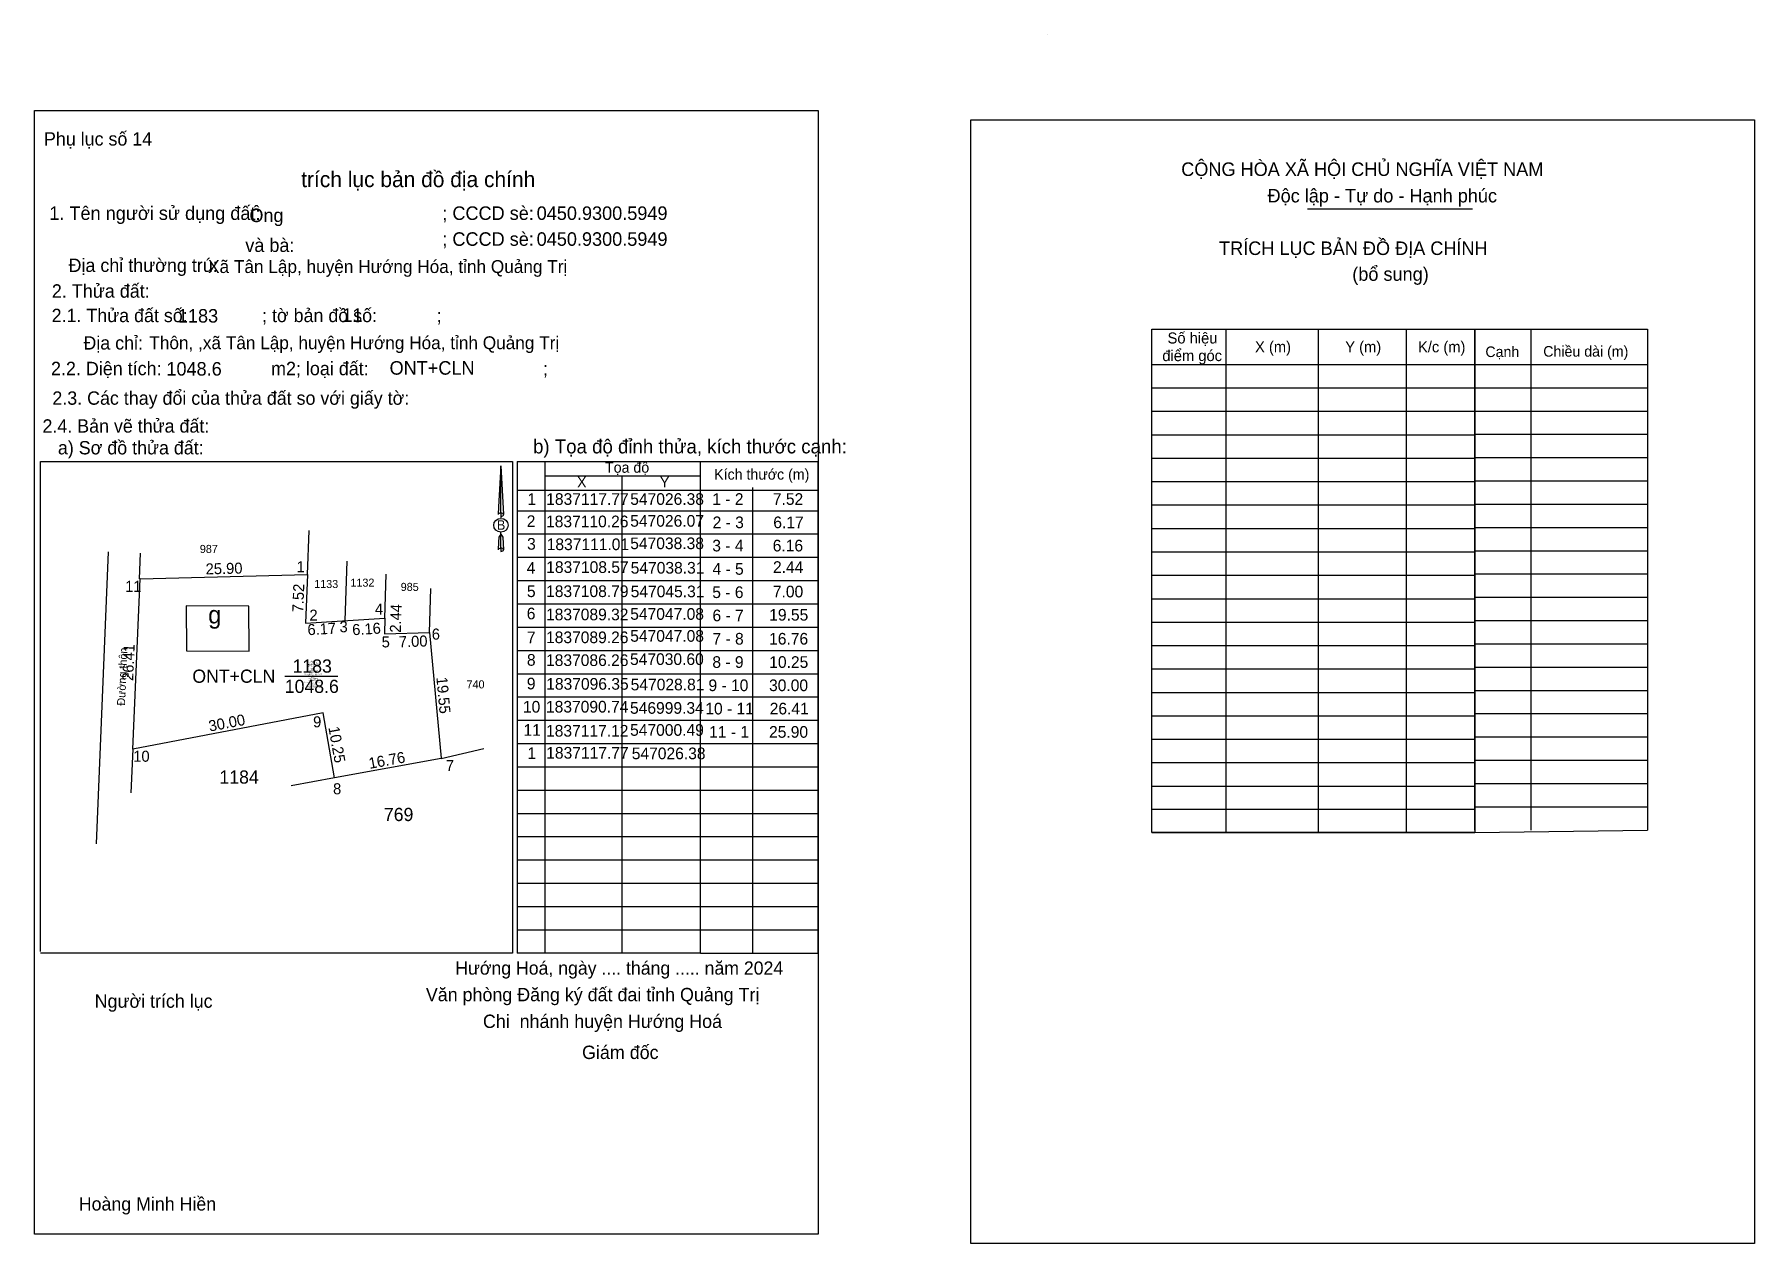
# Model space of a CAD drawing. Extents: x 546984 to 547251, y 1837014 to 1837201.
import ezdxf

# ---------------------------------------------------------------- set-up
doc = ezdxf.new("R2010")
doc.units = 0
for name, color, linetype in [('Level 1', 7, 'Continuous'), ('Level 10', 7, 'Continuous'), ('Level 13', 7, 'Continuous'), ('Level 14', 7, 'Continuous'), ('Level 15', 7, 'Continuous'), ('Level 16', 7, 'Continuous'), ('Level 27', 7, 'Continuous'), ('Level 3', 7, 'Continuous'), ('Level 36', 7, 'Continuous'), ('Level 40', 7, 'Continuous'), ('Level 42', 7, 'Continuous'), ('Level 49', 7, 'Continuous'), ('Level 52', 7, 'Continuous'), ('Level 53', 7, 'Continuous'), ('Level 6', 7, 'Continuous'), ('Level 63', 7, 'Continuous'), ('Level 9', 7, 'Continuous')]:
    doc.layers.add(name, color=color, linetype=linetype)

msp = doc.modelspace()

# ---------------------------------------------------------------- linework, layer by layer
at = {"layer": 'Level 1'}
for p, q in [((547141.04, 1837201.44), (547141.04, 1837201.44)), ((547181.3, 1837174.44), (547206.82, 1837174.44)), ((547215.87, 1837155.77), (547215.87, 1837078.18)), ((547207.21, 1837150.32), (547233.96, 1837150.32)), ((547207.21, 1837146.71), (547233.96, 1837146.71)), ((547207.21, 1837143.1), (547233.96, 1837143.1)), ((547207.21, 1837139.5), (547233.96, 1837139.5)), ((547087.25, 1837059.13), (547087.25, 1837135.29)), ((547087.25, 1837135.29), (547105.43, 1837135.29)), ((547105.43, 1837135.29), (547105.43, 1837059.13)), ((547207.21, 1837135.89), (547233.96, 1837135.89)), ((547063.14, 1837133.05), (547087.25, 1837133.05)), ((547095.33, 1837131.27), (547095.33, 1837059.13)), ((547207.21, 1837132.28), (547233.96, 1837132.28)), ((547058.94, 1837130.82), (547105.43, 1837130.82)), ((547207.21, 1837128.68), (547233.96, 1837128.68)), ((547058.85, 1837127.66), (547105.43, 1837127.66)), ((547058.85, 1837124.05), (547105.43, 1837124.05)), ((547207.21, 1837125.07), (547233.96, 1837125.07)), ((547058.85, 1837120.45), (547105.43, 1837120.45)), ((547207.21, 1837121.46), (547233.96, 1837121.46)), ((547207.21, 1837117.86), (547233.96, 1837117.86)), ((547058.85, 1837116.84), (547105.43, 1837116.84)), ((547058.85, 1837113.23), (547105.43, 1837113.23)), ((547207.21, 1837114.25), (547233.96, 1837114.25)), ((547207.21, 1837110.64), (547233.96, 1837110.64)), ((547058.85, 1837109.63), (547105.43, 1837109.63)), ((547058.85, 1837106.02), (547105.43, 1837106.02)), ((547207.21, 1837107.04), (547233.96, 1837107.04)), ((547058.85, 1837102.41), (547105.43, 1837102.41)), ((547207.21, 1837103.43), (547233.96, 1837103.43)), ((547207.21, 1837099.82), (547233.96, 1837099.82)), ((547058.85, 1837098.81), (547105.43, 1837098.81)), ((547058.85, 1837095.2), (547105.43, 1837095.2)), ((547207.21, 1837096.22), (547233.96, 1837096.22)), ((547058.85, 1837091.59), (547105.43, 1837091.59)), ((547207.21, 1837092.61), (547233.96, 1837092.61)), ((547207.21, 1837089), (547233.96, 1837089)), ((547058.85, 1837087.99), (547105.43, 1837087.99)), ((547058.85, 1837084.38), (547105.43, 1837084.38)), ((547207.21, 1837085.4), (547233.96, 1837085.4)), ((547058.85, 1837080.77), (547105.43, 1837080.77)), ((547207.21, 1837081.79), (547233.96, 1837081.79)), ((547207.21, 1837077.79), (547233.96, 1837078.18)), ((547058.85, 1837077.17), (547105.43, 1837077.17)), ((547058.85, 1837073.56), (547105.43, 1837073.56)), ((547058.85, 1837069.95), (547105.43, 1837069.95)), ((547058.85, 1837066.35), (547105.43, 1837066.35)), ((547058.85, 1837062.74), (547105.43, 1837062.74)), ((547087.25, 1837059.13), (547105.43, 1837059.13))]:
    msp.add_line(p, q, dxfattribs=at)
msp.add_lwpolyline([(547207.21, 1837078.18), (547207.21, 1837155.77), (547233.96, 1837155.77), (547233.96, 1837078.18)], dxfattribs=at)
at = {"layer": 'Level 10'}
msp.add_lwpolyline([(547000.49, 1837117.12), (547026.38, 1837117.77), (547026.07, 1837110.26), (547038.38, 1837111.01), (547038.31, 1837108.57), (547045.31, 1837108.79), (547047.08, 1837089.32), (547047.08, 1837089.26), (547030.6, 1837086.26), (547028.81, 1837096.35), (546999.34, 1837090.74)], close=True, dxfattribs=at)
at = {"layer": 'Level 13'}
for points in [[(546984.1, 1837189.66), (547105.5, 1837189.66), (547105.5, 1837015.57), (546984.1, 1837015.57)], [(547129.13, 1837188.22), (547250.52, 1837188.22), (547250.52, 1837014.13), (547129.13, 1837014.13)]]:
    msp.add_lwpolyline(points, close=True, dxfattribs=at)
at = {"layer": 'Level 14'}
msp.add_lwpolyline([(547007.62, 1837112.93), (547007.64, 1837105.93), (547017.34, 1837105.88), (547017.32, 1837112.88), (547007.62, 1837112.93)], dxfattribs=at)
at = {"layer": 'Level 27'}
for p, q in [((547026.38, 1837117.77), (547026.66, 1837124.58)), ((547038.38, 1837111.01), (547038.58, 1837117.83)), ((547045.31, 1837108.79), (547045.51, 1837115.61)), ((546999.34, 1837090.74), (546999.04, 1837083.93)), ((547047.08, 1837089.26), (547053.73, 1837090.83)), ((547030.6, 1837086.26), (547023.89, 1837085.04))]:
    msp.add_line(p, q, dxfattribs=at)
at = {"layer": 'Level 3'}
for p, q in [((547141.04, 1837201.44), (547141.04, 1837201.44)), ((546985.03, 1837135.29), (547058.17, 1837135.29)), ((546985.03, 1837059.4), (546985.03, 1837135.29)), ((547058.17, 1837135.29), (547058.17, 1837059.13)), ((547058.85, 1837135.29), (547058.85, 1837059.13)), ((547058.85, 1837135.29), (547087.25, 1837135.29)), ((547063.14, 1837135.29), (547063.14, 1837059.13)), ((547075.08, 1837133.05), (547075.08, 1837059.13)), ((547058.17, 1837059.13), (546985.03, 1837059.13)), ((547087.25, 1837059.13), (547058.85, 1837059.13))]:
    msp.add_line(p, q, dxfattribs=at)
at = {"layer": 'Level 40'}
for p, q in [((547056.35, 1837134.59), (547056, 1837128.24)), ((547056.35, 1837134.59), (547056.73, 1837127.06)), ((547056.35, 1837134.59), (547056.73, 1837127.06)), ((547056.35, 1837127.31), (547056.35, 1837134.59)), ((547056.35, 1837134.59), (547056.73, 1837127.06)), ((547056, 1837128.24), (547055.92, 1837127.06)), ((547056.35, 1837127.31), (547056.35, 1837127.04)), ((547056.35, 1837127.04), (547056.35, 1837126.82)), ((547056.35, 1837126.82), (547056.35, 1837126.53)), ((547056.35, 1837126.82), (547056.35, 1837126.53)), ((547056.35, 1837126.82), (547056.35, 1837126.53)), ((547056.73, 1837127.06), (547056.73, 1837127.06)), ((547056.03, 1837123.57), (547056, 1837122.81)), ((547056.35, 1837124), (547056.03, 1837123.57)), ((547056.35, 1837124), (547056.35, 1837124.33)), ((547056.35, 1837124), (547056.35, 1837124.33)), ((547056.35, 1837124), (547056.35, 1837124.33)), ((547056.35, 1837124), (547056.65, 1837123.57)), ((547056.35, 1837124), (547056.65, 1837123.57)), ((547056.35, 1837124), (547056.65, 1837123.57)), ((547056.35, 1837121.87), (547056.35, 1837124)), ((547056.65, 1837123.57), (547056.73, 1837121.62)), ((547056.65, 1837123.57), (547056.73, 1837121.62)), ((547056.65, 1837123.57), (547056.73, 1837121.62)), ((547056, 1837122.81), (547055.92, 1837121.62)), ((547056.35, 1837121.87), (547056.35, 1837121.57)), ((547056.35, 1837121.57), (547056.35, 1837121.36)), ((547056.73, 1837121.62), (547056.73, 1837121.62))]:
    msp.add_line(p, q, dxfattribs=at)
msp.add_ellipse((547056.35, 1837125.4), major_axis=(1.12, 0), ratio=0.952727, dxfattribs=at)
for centre, start_param, end_param in [((547056.35, 1837127.05), 1.570796, 3.074452), ((547056.35, 1837127.05), 0.067141, 1.570796), ((547056.35, 1837127.05), 4.712389, 6.283185), ((547056.35, 1837121.6), 2.491069, 3.074278), ((547056.35, 1837121.6), 1.570796, 2.491069), ((547056.35, 1837121.6), 0.067141, 1.570796), ((547056.35, 1837121.6), 4.712389, 6.283185)]:
    msp.add_ellipse(centre, major_axis=(0.411, 0), ratio=0.614131, start_param=start_param, end_param=end_param, dxfattribs=at)
at = {"layer": 'Level 53'}
for p, q in [((546984.1, 1837189.67), (546984.1, 1837189.67)), ((547105.49, 1837015.57), (547105.49, 1837015.57))]:
    msp.add_line(p, q, dxfattribs=at)
at = {"layer": 'Level 63'}
for p, q in [((547168.61, 1837155.77), (547168.61, 1837077.79)), ((547182.93, 1837155.77), (547182.93, 1837077.79)), ((547196.57, 1837155.77), (547196.57, 1837077.79)), ((547157.15, 1837150.32), (547207.21, 1837150.32)), ((547157.15, 1837146.69), (547207.21, 1837146.69)), ((547157.15, 1837143.06), (547207.21, 1837143.06)), ((547157.15, 1837139.43), (547207.21, 1837139.43)), ((547157.15, 1837135.8), (547207.21, 1837135.8)), ((547157.15, 1837132.18), (547207.21, 1837132.18)), ((547157.15, 1837128.55), (547207.21, 1837128.55)), ((547157.15, 1837124.92), (547207.21, 1837124.92)), ((547157.15, 1837121.29), (547207.21, 1837121.29)), ((547157.15, 1837117.66), (547207.21, 1837117.66)), ((547157.15, 1837114.03), (547207.21, 1837114.03)), ((547157.15, 1837110.41), (547207.21, 1837110.41)), ((547157.15, 1837106.78), (547207.21, 1837106.78)), ((547157.15, 1837103.15), (547207.21, 1837103.15)), ((547157.15, 1837099.52), (547207.21, 1837099.52)), ((547157.15, 1837095.89), (547207.21, 1837095.89)), ((547157.15, 1837092.26), (547207.21, 1837092.26)), ((547157.15, 1837088.64), (547207.21, 1837088.64)), ((547157.15, 1837085.01), (547207.21, 1837085.01)), ((547157.15, 1837081.4), (547207.21, 1837081.4)), ((547157.15, 1837077.79), (547207.21, 1837077.79))]:
    msp.add_line(p, q, dxfattribs=at)
msp.add_lwpolyline([(547157.15, 1837155.77), (547207.21, 1837155.77), (547207.21, 1837077.79), (547157.15, 1837077.79)], close=True, dxfattribs=at)
at = {"layer": 'Level 9'}
for p, q in [((546993.7, 1837076.04), (546995.55, 1837121.27)), ((547032.22, 1837110.64), (547032.54, 1837119.82)), ((547022.88, 1837102.02), (547031.08, 1837102.02))]:
    msp.add_line(p, q, dxfattribs=at)
msp.add_lwpolyline([(547000.48, 1837117.12), (547000.38, 1837117.12), (547000.54, 1837121.06)], dxfattribs=at)

# ---------------------------------------------------------------- texts
at = {"layer": 'Level 1'}
for s, height, p in [('Phụ lục số 14', 2.068, (546985.58, 1837184.22)), ('CỘNG HÒA XÃ HỘI CHỦ NGHĨA VIỆT NAM', 2.0968, (547161.72, 1837179.51)), ('Độc lập - Tự do - Hạnh phúc', 2.0968, (547175.09, 1837175.41)), ('1. Tên người sử dụng đất:', 2.0962, (546986.41, 1837172.7)), ('Ông', 2.087, (547017.4, 1837172.37)), ('; CCCD sè:', 2.096, (547047.28, 1837172.7)), ('0450.9300.5949 ', 2.0962, (547061.89, 1837172.7)), ('và bà:', 2.087, (547016.77, 1837167.74)), ('; CCCD sè:', 2.096, (547047.28, 1837168.69)), ('0450.9300.5949 ', 2.0962, (547061.89, 1837168.69)), ('TRÍCH LỤC BẢN ĐỒ ĐỊA CHÍNH', 2.0968, (547167.58, 1837167.27)), ('Địa chỉ thường trú:', 2.0752, (546989.38, 1837164.64)), ('(bổ sung)', 2.097, (547188.21, 1837163.27)), ('2. Thửa đất:', 2.0797, (546986.8, 1837160.65)), ('2.1. Thửa đất số:               ; tờ bản đồ số:            ;', 2.068, (546986.77, 1837156.87)), ('Địa chỉ:', 2.068, (546991.69, 1837152.62)), ('Cạnh', 1.642, (547208.83, 1837151.46)), ('Chiều dài (m)', 1.6424, (547217.79, 1837151.52)), ('2.2. Diện tích:                      m2; loại đất:                                   ;', 2.0752, (546986.67, 1837148.65)), ('2.3. Các thay đổi của thửa đất so với giấy tờ:', 2.068, (546986.88, 1837144.07)), ('2.4. Bản vẽ thửa đất: ', 2.068, (546985.35, 1837139.75)), ('a) Sơ đồ thửa đất: ', 2.068, (546987.74, 1837136.38)), ('Tọa độ ', 1.642, (547072.48, 1837133.54)), ('Kích thước (m)', 1.6424, (547089.38, 1837132.47)), ('X', 1.64, (547068.15, 1837131.27)), ('Y', 1.64, (547080.98, 1837131.27)), ('Hướng Hoá, ngày .... tháng ..... năm 2024', 2.0467, (547049.28, 1837055.79)), ('Văn phòng Đăng ký đất đai tỉnh Quảng Trị', 2.068, (547044.73, 1837051.67)), ('Người trích lục', 2.068, (546993.43, 1837050.66)), (' Chi  nhánh huyện Hướng Hoá', 2.068, (547052.8, 1837047.53)), (' Giám đốc', 2.071, (547068.15, 1837042.72)), ('Hoàng Minh Hiền', 2.0594, (546990.97, 1837019.25))]:
    msp.add_text(s, height=height, dxfattribs=at).set_placement(p)
at = {"layer": 'Level 10'}
msp.add_text('b) Tọa độ đỉnh thửa, kích thước cạnh:', height=2.1588, dxfattribs=at).set_placement((547061.33, 1837136.53))
at = {"layer": 'Level 13'}
for s, p in [('1183', (547024.08, 1837102.57)), ('ONT+CLN', (547008.56, 1837101)), ('1048.6', (547022.88, 1837099.43))]:
    msp.add_text(s, height=2.046, dxfattribs=at).set_placement(p)
at = {"layer": 'Level 15'}
for s, height, p in [('1183', 0.205, (547026.89, 1837104.23)), ('Công an tỉnh Quảng Trị', 0.2046, (547025.88, 1837102.27)), ('Nguyễn Văn Cổn', 0.2046, (547026.22, 1837103.74)), ('Thôn Tân Thuận', 0.2046, (547026.26, 1837103.5)), ('Lê Thị Liên', 0.2046, (547026.51, 1837102.02)), ('ONT+CLN', 0.205, (547026.54, 1837103.99)), ('17/01/1996', 0.205, (547026.54, 1837102.52)), ('197068482', 0.205, (547026.55, 1837102.76)), ('190311201', 0.205, (547026.55, 1837101.53)), ('1952', 0.205, (547026.88, 1837103.01)), ('1952', 0.205, (547026.88, 1837101.78)), ('Công an tỉnh Quảng Trị', 0.2046, (547025.88, 1837101.04)), ('Công an xã Tân Lập', 0.2046, (547026.07, 1837100.31)), ('01/01/2003', 0.205, (547026.54, 1837100.55)), ('16/06/2004', 0.205, (547026.54, 1837101.29)), ('14/2', 0.205, (547026.91, 1837100.8))]:
    msp.add_text(s, height=height, dxfattribs=at).set_placement(p)
at = {"layer": 'Level 16'}
msp.add_text('g', height=2.73, dxfattribs=at).set_placement((547011.02, 1837110.18))
at = {"layer": 'Level 36'}
for s, p in [('1184', (547012.76, 1837085.38)), ('769', (547038.23, 1837079.58))]:
    msp.add_text(s, height=2.046, dxfattribs=at).set_placement(p)
at = {"layer": 'Level 40'}
msp.add_text('B', height=1.47, dxfattribs=at).set_placement((547055.72, 1837124.71))
at = {"layer": 'Level 42'}
msp.add_text(' trích lục bản đồ địa chính', height=2.4262, dxfattribs=at).set_placement((547024.52, 1837177.78))
at = {"layer": 'Level 49'}
for s, rotation, p in [('25.90', 1.4382, (547010.64, 1837117.78)), ('7.52', 87.6363, (547025.73, 1837111.88)), ('2.44', 88.3471, (547040.85, 1837108.74)), ('6.17', 3.4865, (547026.44, 1837108.36)), ('6.16', 3.4865, (547033.37, 1837108.36)), ('7.00', 1.8001, (547040.57, 1837106.5)), ('26.41', 87.4989, (546999.39, 1837101.27)), ('19.55', 275.1944, (547046.35, 1837101.83)), ('30.00', 10.7855, (547011.25, 1837093.43)), ('10.25', 280.1072, (547029.62, 1837094.09)), ('16.76', 10.3143, (547036.03, 1837087.66))]:
    msp.add_text(s, height=1.705, rotation=rotation, dxfattribs=at).set_placement(p)
at = {"layer": 'Level 52'}
for s, height, p in [('1', 1.81, (547060.45, 1837128.56)), ('1837117.77', 1.807, (547063.37, 1837128.56)), ('547026.38', 1.807, (547076.38, 1837128.56)), ('1 - 2', 1.807, (547089.09, 1837128.56)), ('7.52', 1.807, (547098.47, 1837128.56)), ('2', 1.81, (547060.35, 1837125.13)), ('1837110.26', 1.807, (547063.34, 1837125.09)), ('547026.07', 1.807, (547076.38, 1837125.18)), ('2 - 3', 1.807, (547089.14, 1837124.95)), ('6.17', 1.807, (547098.54, 1837124.95)), ('3', 1.81, (547060.4, 1837121.62)), ('1837111.01', 1.807, (547063.44, 1837121.55)), ('547038.38', 1.807, (547076.38, 1837121.7)), ('3 - 4', 1.807, (547089.09, 1837121.35)), ('6.16', 1.807, (547098.45, 1837121.35)), ('4', 1.81, (547060.35, 1837117.91)), ('1837108.57', 1.807, (547063.37, 1837118.02)), ('547038.31', 1.807, (547076.45, 1837117.91)), ('4 - 5', 1.807, (547089.12, 1837117.74)), ('2.44', 1.807, (547098.49, 1837118.02)), ('5', 1.81, (547060.38, 1837114.28)), ('1837108.79', 1.807, (547063.35, 1837114.28)), ('547045.31', 1.807, (547076.45, 1837114.25)), ('5 - 6', 1.807, (547089.09, 1837114.13)), ('7.00', 1.807, (547098.47, 1837114.23)), ('6', 1.81, (547060.35, 1837110.83)), ('1837089.32', 1.807, (547063.34, 1837110.68)), ('547047.08', 1.807, (547076.38, 1837110.76)), ('19.55', 1.807, (547097.91, 1837110.63)), ('6 - 7', 1.807, (547089.12, 1837110.53)), ('7', 1.81, (547060.38, 1837107.13)), ('1837089.26', 1.807, (547063.34, 1837107.14)), ('547047.08', 1.807, (547076.38, 1837107.36)), ('7 - 8', 1.807, (547089.12, 1837106.92)), ('16.76', 1.807, (547097.89, 1837106.92)), ('8', 1.81, (547060.38, 1837103.64)), ('1837086.26', 1.807, (547063.34, 1837103.6)), ('547030.60', 1.807, (547076.35, 1837103.76)), ('8 - 9', 1.807, (547089.1, 1837103.31)), ('10.25', 1.807, (547097.91, 1837103.31)), ('9', 1.81, (547060.36, 1837099.98)), ('1837096.35', 1.807, (547063.37, 1837099.93)), ('547028.81', 1.807, (547076.45, 1837099.83)), ('9 - 10', 1.807, (547088.5, 1837099.71)), ('30.00', 1.807, (547097.88, 1837099.71)), ('10', 1.807, (547059.76, 1837096.38)), ('1837090.74', 1.807, (547063.33, 1837096.39)), ('546999.34', 1.807, (547076.35, 1837096.2)), ('10 - 11', 1.807, (547088.01, 1837096.1)), ('26.41', 1.807, (547097.98, 1837096.1)), ('11', 1.807, (547059.86, 1837092.79)), ('1837117.12', 1.807, (547063.34, 1837092.66)), ('547000.49', 1.807, (547076.36, 1837092.79)), ('11 - 1', 1.807, (547088.6, 1837092.49)), ('25.90', 1.807, (547097.88, 1837092.49)), ('1837117.77', 1.807, (547063.37, 1837089.25)), ('1', 1.81, (547060.45, 1837089.19)), ('547026.38', 1.807, (547076.62, 1837089.16))]:
    msp.add_text(s, height=height, dxfattribs=at).set_placement(p)
at = {"layer": 'Level 6'}
for s, height, p in [('Xã Tân Lập, huyện Hướng Hóa, tỉnh Quảng Trị', 1.9914, (547011, 1837164.48)), ('1183', 2.096, (547006.32, 1837156.8)), ('11', 2.096, (547031.79, 1837156.91)), ('Thôn, ,xã Tân Lập, huyện Hướng Hóa, tỉnh Quảng Trị', 1.9914, (547001.9, 1837152.68)), ('1048.6', 2.096, (547004.54, 1837148.59)), ('ONT+CLN', 2.096, (547039.11, 1837148.73)), ('.', 1.69, (547033.75, 1837144.13))]:
    msp.add_text(s, height=height, dxfattribs=at).set_placement(p)
at = {"layer": 'Level 63'}
for s, height, p in [('Số hiệu', 1.705, (547159.6, 1837153.56)), ('điểm góc', 1.705, (547158.79, 1837150.83)), ('X (m)', 1.705, (547173.15, 1837152.19)), ('Y (m)', 1.705, (547187.12, 1837152.19)), ('K/c (m)', 1.705, (547198.39, 1837152.19)), ('D', 0.00683, (547003.14, 1837099.41))]:
    msp.add_text(s, height=height, dxfattribs=at).set_placement(p)
at = {"layer": 'Level 9'}
for s, height, p in [('987', 1.25, (547009.72, 1837121.11)), ('1', 1.71, (547024.71, 1837118.13)), ('11', 1.705, (546998.15, 1837115.09)), ('1133', 1.25, (547027.43, 1837115.68)), ('1132', 1.25, (547033.04, 1837115.89)), ('985', 1.25, (547040.83, 1837115.23)), ('4', 1.71, (547036.83, 1837111.56)), ('2', 1.71, (547026.69, 1837110.62)), ('3', 1.71, (547031.36, 1837108.83)), ('5', 1.71, (547037.88, 1837106.48)), ('6', 1.71, (547045.64, 1837107.69)), ('740', 1.25, (547051.03, 1837100.13)), ('9', 1.71, (547027.26, 1837094.1)), ('10', 1.705, (546999.41, 1837088.77)), ('7', 1.71, (547047.82, 1837087.32)), ('8', 1.71, (547030.35, 1837083.73))]:
    msp.add_text(s, height=height, dxfattribs=at).set_placement(p)
msp.add_text('Đường thôn', height=1.25, rotation=87.5067, dxfattribs=at).set_placement((546998.13, 1837097.44))

doc.saveas('drawing.dxf')
